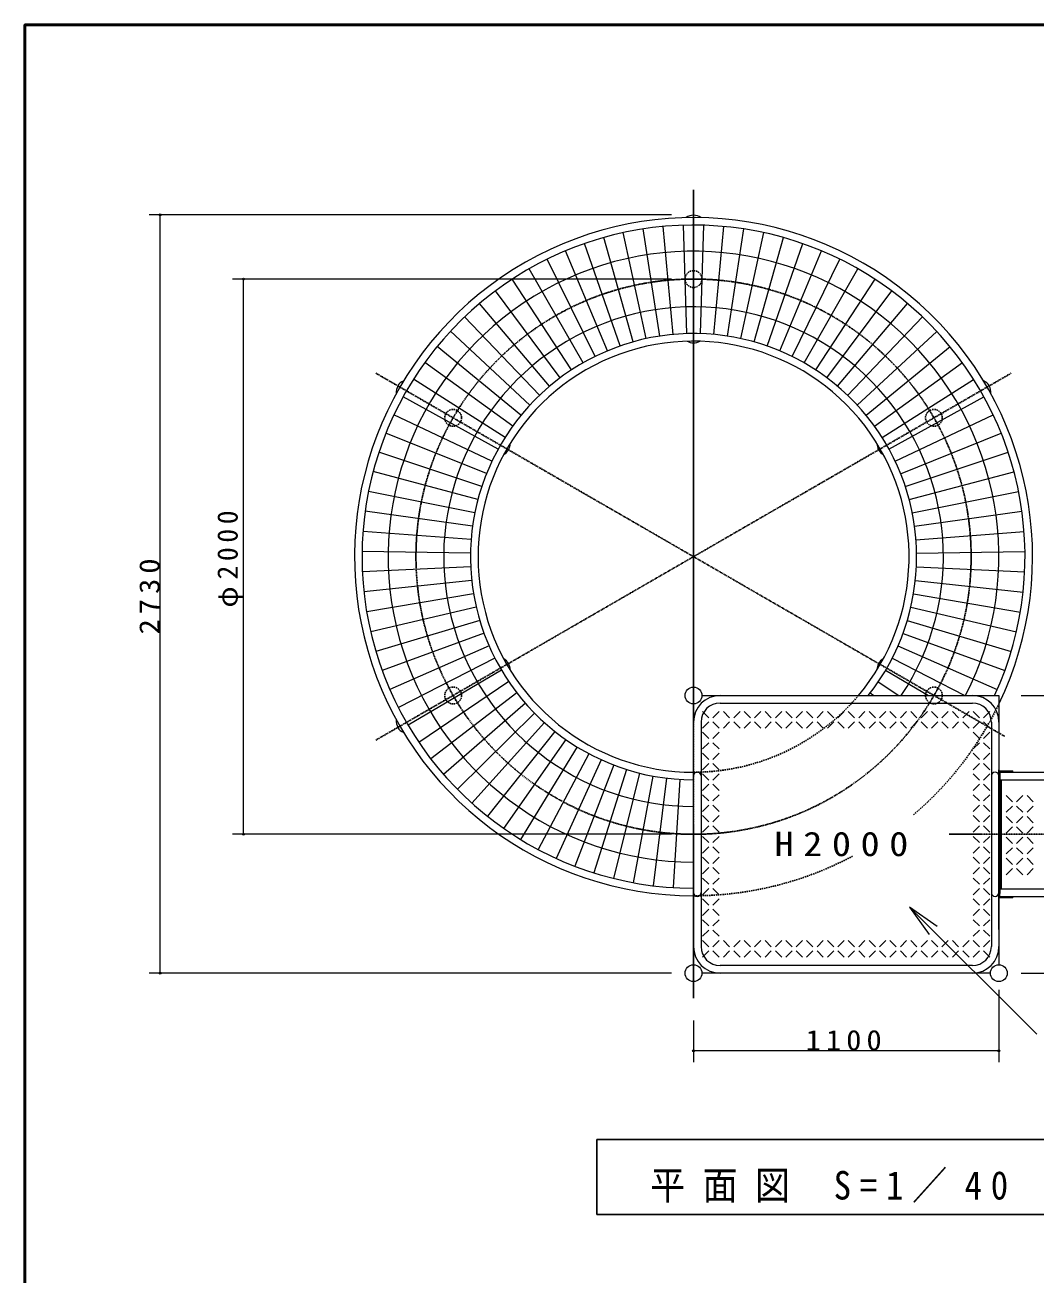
# Model space of a CAD drawing. Units: millimetres at full size. Extents: x 0 to 15000, y -1655 to 10280.
# Drawn here: x 0 to 3639, y 5781 to 10280 of the extents above; entities that cross this region are included whole.
import ezdxf

# ---------------------------------------------------------------- set-up
doc = ezdxf.new("R2010")
doc.units = ezdxf.units.MM
doc.linetypes.add('USER2', pattern=[6, 3, -1, 1, -1])
doc.linetypes.add('USER4', pattern=[8, 5, -3])
for name, color, linetype, lineweight in [('中心', 20, 'USER2', 25), ('外形', 2, 'Continuous', 25), ('寸法', 2, 'Continuous', 13), ('文字', 2, 'Continuous', 13), ('補助', 2, 'Continuous', 25), ('隠線', 4, 'USER4', 25)]:
    doc.layers.add(name, color=color, linetype=linetype, lineweight=lineweight)
doc.styles.add('ＭＳ ゴシック', font='')
doc.styles.get('ＭＳ ゴシック').set_extended_font_data('MS Gothic')

# ---------------------------------------------------------------- blocks, each defined once
blk = doc.blocks.new('dimension_origin')
at = {"color": 0, "linetype": 'Continuous', "lineweight": -2}
blk.add_circle((0, 0), 1.25, dxfattribs=at)
blk = doc.blocks.new('open_arrow')
at = {"color": 0, "linetype": 'Continuous', "lineweight": -2}
blk.add_lwpolyline([(7.5, 1.25), (0, 0), (7.5, -1.25)], dxfattribs=at)

msp = doc.modelspace()

# ---------------------------------------------------------------- linework, layer by layer
at = {"layer": '中心'}
for p, q in [((2408.495, 6774.237), (2408.495, 9686.336)), ((1264.129, 9025.636), (3529.305, 7717.836)), ((3552.861, 9025.636), (1264.129, 7704.236)), ((3329.858, 7364.936), (4647.852, 7364.936))]:
    msp.add_line(p, q, dxfattribs=at)
msp.add_circle((2408.495, 8364.936), 1000, dxfattribs=at)
at = {"layer": '外形', "color": 7, "lineweight": 13}
for p, q in [((2286.484, 9159.22), (2227.18, 9545.291)), ((2335.134, 9165.181), (2299.476, 9554.15)), ((2384.057, 9168.165), (2372.178, 9558.584)), ((2433.07, 9168.16), (2445.015, 9558.578)), ((2481.992, 9165.168), (2517.716, 9554.131)), ((2530.641, 9159.199), (2590.011, 9545.261)), ((2190.726, 9138.467), (2084.877, 9514.451)), ((2238.289, 9150.304), (2155.558, 9532.042)), ((2578.835, 9150.275), (2661.631, 9531.999)), ((2626.395, 9138.43), (2732.309, 9514.396)), ((2098.205, 9106.214), (1947.385, 9466.522)), ((2143.974, 9123.752), (2015.4, 9492.584)), ((2673.145, 9123.707), (2801.782, 9492.517)), ((2718.911, 9106.162), (2869.792, 9466.444)), ((2053.591, 9085.919), (1881.086, 9436.362)), ((2763.522, 9085.859), (2936.087, 9436.272)), ((1968.485, 9037.367), (1754.612, 9364.211)), ((2010.297, 9062.942), (1816.748, 9402.216)), ((2806.811, 9062.874), (3000.418, 9402.116)), ((2848.62, 9037.293), (3062.548, 9364.1)), ((1928.309, 9009.292), (1694.909, 9322.489)), ((2888.791, 9009.211), (3122.244, 9322.368)), ((1889.92, 8978.819), (1637.86, 9277.205)), ((2927.175, 8978.731), (3179.285, 9277.074)), ((1853.46, 8946.063), (1583.678, 9228.527)), ((2963.629, 8945.969), (3233.459, 9228.387)), ((1819.064, 8911.145), (1532.564, 9176.637)), ((2998.019, 8911.045), (3284.564, 9176.488)), ((1786.862, 8874.195), (1484.709, 9121.727)), ((3030.215, 8874.09), (3332.41, 9121.57)), ((1756.971, 8835.351), (1440.29, 9064.001)), ((3060.099, 8835.24), (3376.819, 9063.837)), ((1729.505, 8794.756), (1399.473, 9003.675)), ((3087.558, 8794.641), (3417.626, 9003.504)), ((1704.564, 8752.563), (1362.41, 8940.973)), ((3112.492, 8752.443), (3454.678, 8940.796)), ((1682.242, 8708.927), (1329.238, 8876.128)), ((3134.806, 8708.804), (3487.839, 8875.945)), ((1662.622, 8664.012), (1300.081, 8809.382)), ((3154.419, 8663.886), (3516.985, 8809.194)), ((1645.777, 8617.984), (1275.048, 8740.982)), ((3171.257, 8617.855), (3542.007, 8740.79)), ((1631.769, 8571.015), (1254.231, 8671.183)), ((3185.257, 8570.884), (3562.812, 8670.987)), ((1620.65, 8523.28), (1237.708, 8600.245)), ((3196.367, 8523.146), (3579.323, 8600.046)), ((1612.462, 8474.955), (1225.54, 8528.431)), ((3204.547, 8474.82), (3591.478, 8528.231)), ((1607.236, 8426.221), (1217.773, 8456.009)), ((3209.765, 8426.085), (3599.233, 8455.808)), ((1604.99, 8377.259), (1214.436, 8383.249)), ((3212.003, 8377.123), (3602.558, 8383.046)), ((1605.733, 8328.251), (1215.54, 8310.42)), ((3211.251, 8328.115), (3601.441, 8310.218)), ((1609.463, 8279.38), (1221.083, 8237.794)), ((3207.513, 8279.245), (3595.886, 8237.593)), ((1616.165, 8230.827), (1231.042, 8165.641)), ((3200.803, 8230.693), (3585.914, 8165.442)), ((1625.814, 8182.773), (1245.382, 8094.23)), ((3191.145, 8182.64), (3571.562, 8094.033)), ((1638.376, 8135.396), (1264.049, 8023.825)), ((3178.576, 8135.266), (3552.884, 8023.631)), ((1653.802, 8088.874), (1286.973, 7954.69)), ((3163.142, 8088.746), (3529.948, 7954.5)), ((1672.035, 8043.378), (1314.07, 7887.08)), ((3144.901, 8043.253), (3502.84, 7886.895)), ((1693.009, 7999.079), (1345.237, 7821.249)), ((3123.92, 7998.957), (3385.908, 7864.936)), ((1716.644, 7956.14), (1380.36, 7757.44)), ((3100.278, 7956.023), (3254.374, 7864.936)), ((1742.852, 7914.722), (1419.308, 7695.89)), ((1771.537, 7874.98), (1461.936, 7636.83)), ((3045.37, 7874.872), (3058.282, 7864.936)), ((3074.062, 7914.61), (3147.478, 7864.936)), ((1802.592, 7837.059), (1508.085, 7580.478)), ((2408.495, 6895.186), (2408.495, 7834.686)), ((2438.745, 7864.936), (3508.495, 7864.936)), ((2504.095, 7837.736), (3412.895, 7837.736)), ((3508.495, 7864.936), (3508.495, 6895.186)), ((1835.9, 7801.103), (1557.583, 7527.045)), ((1871.339, 7767.244), (1610.247, 7476.728)), ((2435.695, 7769.336), (2435.695, 6960.536)), ((3481.295, 7769.336), (3481.295, 6960.536)), ((1908.776, 7735.609), (1665.88, 7429.716)), ((1948.071, 7706.314), (1724.276, 7386.183)), ((1989.08, 7679.47), (1785.218, 7346.291)), ((2031.649, 7655.176), (1848.478, 7310.188)), ((2075.62, 7633.522), (1913.821, 7278.009)), ((2120.829, 7614.589), (1981.005, 7249.873)), ((2167.108, 7598.447), (2049.778, 7225.886)), ((2214.285, 7585.157), (2119.887, 7206.136)), ((2262.185, 7574.768), (2191.069, 7190.696)), ((2310.629, 7567.318), (2263.059, 7179.625)), ((2359.437, 7562.835), (2335.591, 7172.964)), ((3508.495, 7125.736), (3508.495, 7597.736)), ((3508.495, 7593.236), (3558.495, 7593.236)), ((3508.495, 7141.336), (3508.495, 7588.536)), ((3508.495, 7585.136), (3508.495, 7138.336)), ((3508.495, 7138.336), (3508.495, 7585.136)), ((3511.695, 7590.036), (3558.495, 7590.036)), ((3511.695, 7139.836), (3511.695, 7590.036)), ((3511.695, 7590.036), (3511.695, 7152.236)), ((3511.695, 7588.536), (4661.495, 7588.536)), ((3511.695, 7561.336), (4661.495, 7561.336)), ((3517.033, 7561.336), (3517.033, 7168.536)), ((3558.495, 7590.036), (3558.495, 7593.236)), ((3511.695, 7168.536), (4661.495, 7168.536)), ((3508.495, 7021.736), (3508.495, 7138.136)), ((3558.495, 7136.636), (3508.495, 7136.636)), ((3511.695, 7141.336), (4661.495, 7141.336)), ((3558.495, 7139.836), (3511.695, 7139.836)), ((3558.495, 7136.636), (3558.495, 7139.836)), ((3412.895, 6892.136), (2504.095, 6892.136)), ((3478.245, 6864.936), (2438.745, 6864.936))]:
    msp.add_line(p, q, dxfattribs=at)
at = {"layer": '外形', "color": 7, "lineweight": 50}
msp.add_lwpolyline([(0, 0), (0, 10280), (15000, 10280), (15000, 0)], close=True, dxfattribs=at)
at = {"layer": '外形', "color": 7, "lineweight": 13}
for centre in [(2408.495, 7864.936), (2408.495, 6864.936), (3508.495, 6864.936)]:
    msp.add_circle(centre, 30.25, dxfattribs=at)
for centre, radius, start, end in [((2408.495, 8364.936), 1221.4, 334.23782, 270), ((2408.495, 9549.901), 45, 53.42929, 126.57071), ((2408.495, 8364.936), 1194.2, 335.24807, 270), ((2408.495, 8364.936), 1100, 332.96431, 270), ((2408.495, 8364.936), 900, 326.25101, 270), ((2408.495, 8364.936), 803.6, 321.52302, 270), ((2408.495, 8364.936), 776.4, 319.90941, 270), ((2408.495, 9179.971), 45, 239.44712, 300.55288), ((1382.285, 8957.419), 45, 113.42929, 186.57071), ((3434.705, 8957.419), 45, 353.42929, 66.57071), ((1702.654, 8772.454), 45, 299.44712, 0.55288), ((3114.336, 8772.454), 45, 179.44712, 240.55288), ((1702.654, 7957.419), 45, 359.44712, 60.55288), ((3114.336, 7957.419), 45, 119.44712, 180.55288), ((2504.095, 7769.336), 95.6, 90, 180), ((2504.095, 7769.336), 68.4, 90, 180), ((3412.895, 7769.336), 95.6, 0, 90), ((3412.895, 7769.336), 68.4, 0, 90), ((1382.285, 7772.454), 45, 173.42929, 246.57071), ((2422.095, 7574.936), 13.6, 0, 180), ((3494.895, 7574.936), 13.6, 0, 180), ((2422.095, 7154.936), 13.6, 180, 0), ((3494.895, 7154.936), 13.6, 180, 0), ((2504.095, 6960.536), 95.6, 180, 270), ((2504.095, 6960.536), 68.4, 180, 270), ((3412.895, 6960.536), 68.4, 270, 0), ((3412.895, 6960.536), 95.6, 270, 0)]:
    msp.add_arc(centre, radius, start, end, dxfattribs=at)
at = {"layer": '寸法'}
for p, q in [((2328.495, 9596.51), (447.095, 9596.51)), ((487.095, 6864.936), (487.095, 9596.51)), ((2328.495, 9364.936), (747.095, 9364.936)), ((787.095, 7364.936), (787.095, 9364.936)), ((3588.495, 7864.936), (5265.96, 7864.936)), ((2328.495, 7364.936), (747.095, 7364.936)), ((2328.495, 6864.936), (447.095, 6864.936)), ((3588.495, 6864.936), (5265.96, 6864.936)), ((3508.495, 6804.686), (3508.495, 6544.686)), ((2408.495, 6694.237), (2408.495, 6544.686)), ((3508.495, 6584.686), (2408.495, 6584.686))]:
    msp.add_line(p, q, dxfattribs=at)
at = {"layer": '文字'}
msp.add_line((3186.865, 7102.996), (3645.053, 6644.809), dxfattribs=at)
at = {"layer": '文字', "lineweight": 25}
msp.add_lwpolyline([(2060.158, 6265.742), (2060.158, 5995.742), (3765.53, 5995.742), (3765.53, 6265.742)], close=True, dxfattribs=at)
at = {"layer": '補助'}
for p, q in [((2440.995, 7807.436), (2463.495, 7784.936)), ((2500.995, 7807.436), (2478.495, 7784.936)), ((2515.995, 7807.436), (2538.495, 7784.936)), ((2575.995, 7807.436), (2553.495, 7784.936)), ((2590.995, 7807.436), (2613.495, 7784.936)), ((2650.995, 7807.436), (2628.495, 7784.936)), ((2665.995, 7807.436), (2688.495, 7784.936)), ((2725.995, 7807.436), (2703.495, 7784.936)), ((2740.995, 7807.436), (2763.495, 7784.936)), ((2800.995, 7807.436), (2778.495, 7784.936)), ((2815.995, 7807.436), (2838.495, 7784.936)), ((2875.995, 7807.436), (2853.495, 7784.936)), ((2890.995, 7807.436), (2913.495, 7784.936)), ((2950.995, 7807.436), (2928.495, 7784.936)), ((2965.995, 7807.436), (2988.495, 7784.936)), ((3025.995, 7807.436), (3003.495, 7784.936)), ((3040.995, 7807.436), (3063.495, 7784.936)), ((3100.995, 7807.436), (3078.495, 7784.936)), ((3115.995, 7807.436), (3138.495, 7784.936)), ((3175.995, 7807.436), (3153.495, 7784.936)), ((3190.995, 7807.436), (3213.495, 7784.936)), ((3250.995, 7807.436), (3228.495, 7784.936)), ((3265.995, 7807.436), (3288.495, 7784.936)), ((3325.995, 7807.436), (3303.495, 7784.936)), ((3340.995, 7807.436), (3363.495, 7784.936)), ((3400.995, 7807.436), (3378.495, 7784.936)), ((3415.995, 7807.436), (3438.495, 7784.936)), ((3475.995, 7807.436), (3453.495, 7784.936)), ((2463.495, 7769.936), (2440.995, 7747.436)), ((2478.495, 7769.936), (2500.995, 7747.436)), ((2538.495, 7769.936), (2515.995, 7747.436)), ((2553.495, 7769.936), (2575.995, 7747.436)), ((2613.495, 7769.936), (2590.995, 7747.436)), ((2628.495, 7769.936), (2650.995, 7747.436)), ((2688.495, 7769.936), (2665.995, 7747.436)), ((2703.495, 7769.936), (2725.995, 7747.436)), ((2763.495, 7769.936), (2740.995, 7747.436)), ((2778.495, 7769.936), (2800.995, 7747.436)), ((2838.495, 7769.936), (2815.995, 7747.436)), ((2853.495, 7769.936), (2875.995, 7747.436)), ((2913.495, 7769.936), (2890.995, 7747.436)), ((2928.495, 7769.936), (2950.995, 7747.436)), ((2988.495, 7769.936), (2965.995, 7747.436)), ((3003.495, 7769.936), (3025.995, 7747.436)), ((3063.495, 7769.936), (3040.995, 7747.436)), ((3078.495, 7769.936), (3100.995, 7747.436)), ((3138.495, 7769.936), (3115.995, 7747.436)), ((3153.495, 7769.936), (3175.995, 7747.436)), ((3213.495, 7769.936), (3190.995, 7747.436)), ((3228.495, 7769.936), (3250.995, 7747.436)), ((3288.495, 7769.936), (3265.995, 7747.436)), ((3303.495, 7769.936), (3325.995, 7747.436)), ((3363.495, 7769.936), (3340.995, 7747.436)), ((3378.495, 7769.936), (3400.995, 7747.436)), ((3438.495, 7769.936), (3415.995, 7747.436)), ((3453.495, 7769.936), (3475.995, 7747.436)), ((2440.995, 7732.436), (2463.495, 7709.936)), ((2463.495, 7694.936), (2440.995, 7672.436)), ((2500.995, 7732.436), (2478.495, 7709.936)), ((2478.495, 7694.936), (2500.995, 7672.436)), ((3415.995, 7732.436), (3438.495, 7709.936)), ((3438.495, 7694.936), (3415.995, 7672.436)), ((3475.995, 7732.436), (3453.495, 7709.936)), ((3453.495, 7694.936), (3475.995, 7672.436)), ((2440.995, 7657.436), (2463.495, 7634.936)), ((2500.995, 7657.436), (2478.495, 7634.936)), ((3415.995, 7657.436), (3438.495, 7634.936)), ((3475.995, 7657.436), (3453.495, 7634.936)), ((2463.495, 7619.936), (2440.995, 7597.436)), ((2478.495, 7619.936), (2500.995, 7597.436)), ((3438.495, 7619.936), (3415.995, 7597.436)), ((3453.495, 7619.936), (3475.995, 7597.436)), ((2440.995, 7582.436), (2463.495, 7559.936)), ((2500.995, 7582.436), (2478.495, 7559.936)), ((3415.995, 7582.436), (3438.495, 7559.936)), ((3475.995, 7582.436), (3453.495, 7559.936)), ((3511.695, 7176.436), (3511.695, 7568.836)), ((2463.495, 7544.936), (2440.995, 7522.436)), ((2478.495, 7544.936), (2500.995, 7522.436)), ((3438.495, 7544.936), (3415.995, 7522.436)), ((3453.495, 7544.936), (3475.995, 7522.436)), ((2440.995, 7507.436), (2463.495, 7484.936)), ((2463.495, 7469.936), (2440.995, 7447.436)), ((2500.995, 7507.436), (2478.495, 7484.936)), ((2478.495, 7469.936), (2500.995, 7447.436)), ((3415.995, 7507.436), (3438.495, 7484.936)), ((3438.495, 7469.936), (3415.995, 7447.436)), ((3475.995, 7507.436), (3453.495, 7484.936)), ((3453.495, 7469.936), (3475.995, 7447.436)), ((3534.799, 7504.236), (3557.299, 7481.736)), ((3594.799, 7504.236), (3572.299, 7481.736)), ((3609.799, 7504.236), (3632.299, 7481.736)), ((2440.995, 7432.436), (2463.495, 7409.936)), ((2500.995, 7432.436), (2478.495, 7409.936)), ((3415.995, 7432.436), (3438.495, 7409.936)), ((3475.995, 7432.436), (3453.495, 7409.936)), ((3557.299, 7466.736), (3534.799, 7444.236)), ((3534.799, 7429.236), (3557.299, 7406.736)), ((3572.299, 7466.736), (3594.799, 7444.236)), ((3594.799, 7429.236), (3572.299, 7406.736)), ((3632.299, 7466.736), (3609.799, 7444.236)), ((3609.799, 7429.236), (3632.299, 7406.736)), ((2463.495, 7394.936), (2440.995, 7372.436)), ((2478.495, 7394.936), (2500.995, 7372.436)), ((3438.495, 7394.936), (3415.995, 7372.436)), ((3453.495, 7394.936), (3475.995, 7372.436)), ((3557.299, 7391.736), (3534.799, 7369.236)), ((3572.299, 7391.736), (3594.799, 7369.236)), ((3632.299, 7391.736), (3609.799, 7369.236)), ((2440.995, 7357.436), (2463.495, 7334.936)), ((2500.995, 7357.436), (2478.495, 7334.936)), ((3415.995, 7357.436), (3438.495, 7334.936)), ((3475.995, 7357.436), (3453.495, 7334.936)), ((3534.799, 7354.236), (3557.299, 7331.736)), ((3594.799, 7354.236), (3572.299, 7331.736)), ((3609.799, 7354.236), (3632.299, 7331.736)), ((2463.495, 7319.936), (2440.995, 7297.436)), ((2478.495, 7319.936), (2500.995, 7297.436)), ((3438.495, 7319.936), (3415.995, 7297.436)), ((3453.495, 7319.936), (3475.995, 7297.436)), ((3557.299, 7316.736), (3534.799, 7294.236)), ((3572.299, 7316.736), (3594.799, 7294.236)), ((3632.299, 7316.736), (3609.799, 7294.236)), ((2440.995, 7282.436), (2463.495, 7259.936)), ((2463.495, 7244.936), (2440.995, 7222.436)), ((2500.995, 7282.436), (2478.495, 7259.936)), ((2478.495, 7244.936), (2500.995, 7222.436)), ((3415.995, 7282.436), (3438.495, 7259.936)), ((3438.495, 7244.936), (3415.995, 7222.436)), ((3475.995, 7282.436), (3453.495, 7259.936)), ((3453.495, 7244.936), (3475.995, 7222.436)), ((3534.799, 7279.236), (3557.299, 7256.736)), ((3594.799, 7279.236), (3572.299, 7256.736)), ((3609.799, 7279.236), (3632.299, 7256.736)), ((2440.995, 7207.436), (2463.495, 7184.936)), ((2500.995, 7207.436), (2478.495, 7184.936)), ((3415.995, 7207.436), (3438.495, 7184.936)), ((3475.995, 7207.436), (3453.495, 7184.936)), ((3557.299, 7241.736), (3534.799, 7219.236)), ((3572.299, 7241.736), (3594.799, 7219.236)), ((3632.299, 7241.736), (3609.799, 7219.236)), ((2463.495, 7169.936), (2440.995, 7147.436)), ((2478.495, 7169.936), (2500.995, 7147.436)), ((3438.495, 7169.936), (3415.995, 7147.436)), ((3453.495, 7169.936), (3475.995, 7147.436)), ((2440.995, 7132.436), (2463.495, 7109.936)), ((2500.995, 7132.436), (2478.495, 7109.936)), ((3415.995, 7132.436), (3438.495, 7109.936)), ((3475.995, 7132.436), (3453.495, 7109.936)), ((2463.495, 7094.936), (2440.995, 7072.436)), ((2478.495, 7094.936), (2500.995, 7072.436)), ((3438.495, 7094.936), (3415.995, 7072.436)), ((3453.495, 7094.936), (3475.995, 7072.436)), ((2440.995, 7057.436), (2463.495, 7034.936)), ((2463.495, 7019.936), (2440.995, 6997.436)), ((2500.995, 7057.436), (2478.495, 7034.936)), ((2478.495, 7019.936), (2500.995, 6997.436)), ((3415.995, 7057.436), (3438.495, 7034.936)), ((3438.495, 7019.936), (3415.995, 6997.436)), ((3475.995, 7057.436), (3453.495, 7034.936)), ((3453.495, 7019.936), (3475.995, 6997.436)), ((2440.995, 6982.436), (2463.495, 6959.936)), ((2500.995, 6982.436), (2478.495, 6959.936)), ((2515.995, 6982.436), (2538.495, 6959.936)), ((2575.995, 6982.436), (2553.495, 6959.936)), ((2590.995, 6982.436), (2613.495, 6959.936)), ((2650.995, 6982.436), (2628.495, 6959.936)), ((2665.995, 6982.436), (2688.495, 6959.936)), ((2725.995, 6982.436), (2703.495, 6959.936)), ((2740.995, 6982.436), (2763.495, 6959.936)), ((2800.995, 6982.436), (2778.495, 6959.936)), ((2815.995, 6982.436), (2838.495, 6959.936)), ((2875.995, 6982.436), (2853.495, 6959.936)), ((2890.995, 6982.436), (2913.495, 6959.936)), ((2950.995, 6982.436), (2928.495, 6959.936)), ((2965.995, 6982.436), (2988.495, 6959.936)), ((3025.995, 6982.436), (3003.495, 6959.936)), ((3040.995, 6982.436), (3063.495, 6959.936)), ((3100.995, 6982.436), (3078.495, 6959.936)), ((3115.995, 6982.436), (3138.495, 6959.936)), ((3175.995, 6982.436), (3153.495, 6959.936)), ((3190.995, 6982.436), (3213.495, 6959.936)), ((3250.995, 6982.436), (3228.495, 6959.936)), ((3265.995, 6982.436), (3288.495, 6959.936)), ((3325.995, 6982.436), (3303.495, 6959.936)), ((3340.995, 6982.436), (3363.495, 6959.936)), ((3400.995, 6982.436), (3378.495, 6959.936)), ((3415.995, 6982.436), (3438.495, 6959.936)), ((3475.995, 6982.436), (3453.495, 6959.936)), ((2463.495, 6944.936), (2440.995, 6922.436)), ((2478.495, 6944.936), (2500.995, 6922.436)), ((2538.495, 6944.936), (2515.995, 6922.436)), ((2553.495, 6944.936), (2575.995, 6922.436)), ((2613.495, 6944.936), (2590.995, 6922.436)), ((2628.495, 6944.936), (2650.995, 6922.436)), ((2688.495, 6944.936), (2665.995, 6922.436)), ((2703.495, 6944.936), (2725.995, 6922.436)), ((2763.495, 6944.936), (2740.995, 6922.436)), ((2778.495, 6944.936), (2800.995, 6922.436)), ((2838.495, 6944.936), (2815.995, 6922.436)), ((2853.495, 6944.936), (2875.995, 6922.436)), ((2913.495, 6944.936), (2890.995, 6922.436)), ((2928.495, 6944.936), (2950.995, 6922.436)), ((2988.495, 6944.936), (2965.995, 6922.436)), ((3003.495, 6944.936), (3025.995, 6922.436)), ((3063.495, 6944.936), (3040.995, 6922.436)), ((3078.495, 6944.936), (3100.995, 6922.436)), ((3138.495, 6944.936), (3115.995, 6922.436)), ((3153.495, 6944.936), (3175.995, 6922.436)), ((3213.495, 6944.936), (3190.995, 6922.436)), ((3228.495, 6944.936), (3250.995, 6922.436)), ((3288.495, 6944.936), (3265.995, 6922.436)), ((3303.495, 6944.936), (3325.995, 6922.436)), ((3363.495, 6944.936), (3340.995, 6922.436)), ((3378.495, 6944.936), (3400.995, 6922.436)), ((3438.495, 6944.936), (3415.995, 6922.436)), ((3453.495, 6944.936), (3475.995, 6922.436))]:
    msp.add_line(p, q, dxfattribs=at)
at = {"layer": '隠線'}
for p, q in [((3532.495, 7590.036), (3532.495, 7593.236)), ((3544.495, 7590.036), (3544.495, 7593.236)), ((3511.695, 7532.736), (3508.495, 7532.736)), ((3511.695, 7520.736), (3508.495, 7520.736)), ((3511.695, 7202.736), (3508.495, 7202.736)), ((3511.695, 7190.736), (3508.495, 7190.736)), ((3532.495, 7136.636), (3532.495, 7139.836)), ((3544.495, 7136.636), (3544.495, 7139.836))]:
    msp.add_line(p, q, dxfattribs=at)
for centre in [(2408.495, 9364.936), (1542.47, 8864.936), (3274.521, 8864.936), (1542.47, 7864.936), (3274.521, 7864.936)]:
    msp.add_circle(centre, 30.25, dxfattribs=at)
for radius, start, end in [(776.4, 270, 319.90941), (1221.4, 310.439, 334.23782), (1221.4, 270, 297.96788)]:
    msp.add_arc((2408.495, 8364.936), radius, start, end, dxfattribs=at)

# ---------------------------------------------------------------- block references
at = {"layer": '寸法', "xscale": 2.67, "yscale": 2.67}
for p, rotation in [((487.095, 9596.51), 270), ((787.095, 9364.936), 270), ((787.095, 7364.936), 90), ((487.095, 6864.936), 90), ((3508.495, 6584.686), 180)]:
    msp.add_blockref('dimension_origin', p, dxfattribs=dict(at, rotation=rotation))
msp.add_blockref('dimension_origin', (2408.495, 6584.686), dxfattribs=at)
at = {"layer": '文字', "xscale": 16, "yscale": 16, "rotation": 315}
msp.add_blockref('open_arrow', (3186.865, 7102.996), dxfattribs=at)

# ---------------------------------------------------------------- texts
at = {"layer": '寸法', "char_height": 73.31, "attachment_point": 8, "rotation": 90, "style": 'ＭＳ ゴシック'}
for s, insert in [('\\T1.33;φ2000', (786.095, 8364.936)), ('\\T1.33;\\W1.1;2730', (486.095, 8230.723))]:
    msp.add_mtext(s, dxfattribs=dict(at, insert=insert))
at = {"layer": '寸法', "insert": (2958.495, 6585.686), "char_height": 73.31, "attachment_point": 8, "style": 'ＭＳ ゴシック'}
msp.add_mtext('\\T1.33;\\W1.1;1100', dxfattribs=at)
at = {"layer": '文字', "attachment_point": 8, "style": 'ＭＳ ゴシック'}
for s, insert, char_height in [('\\T1.5;\\W1.15;H2000', (2958.495, 7284.936), 87.98), ('\\T1.5;\\W0.9;平面図\\~S=1／40', (2912.85, 6037.414), 102.6)]:
    msp.add_mtext(s, dxfattribs=dict(at, insert=insert, char_height=char_height))

doc.saveas('drawing.dxf')
